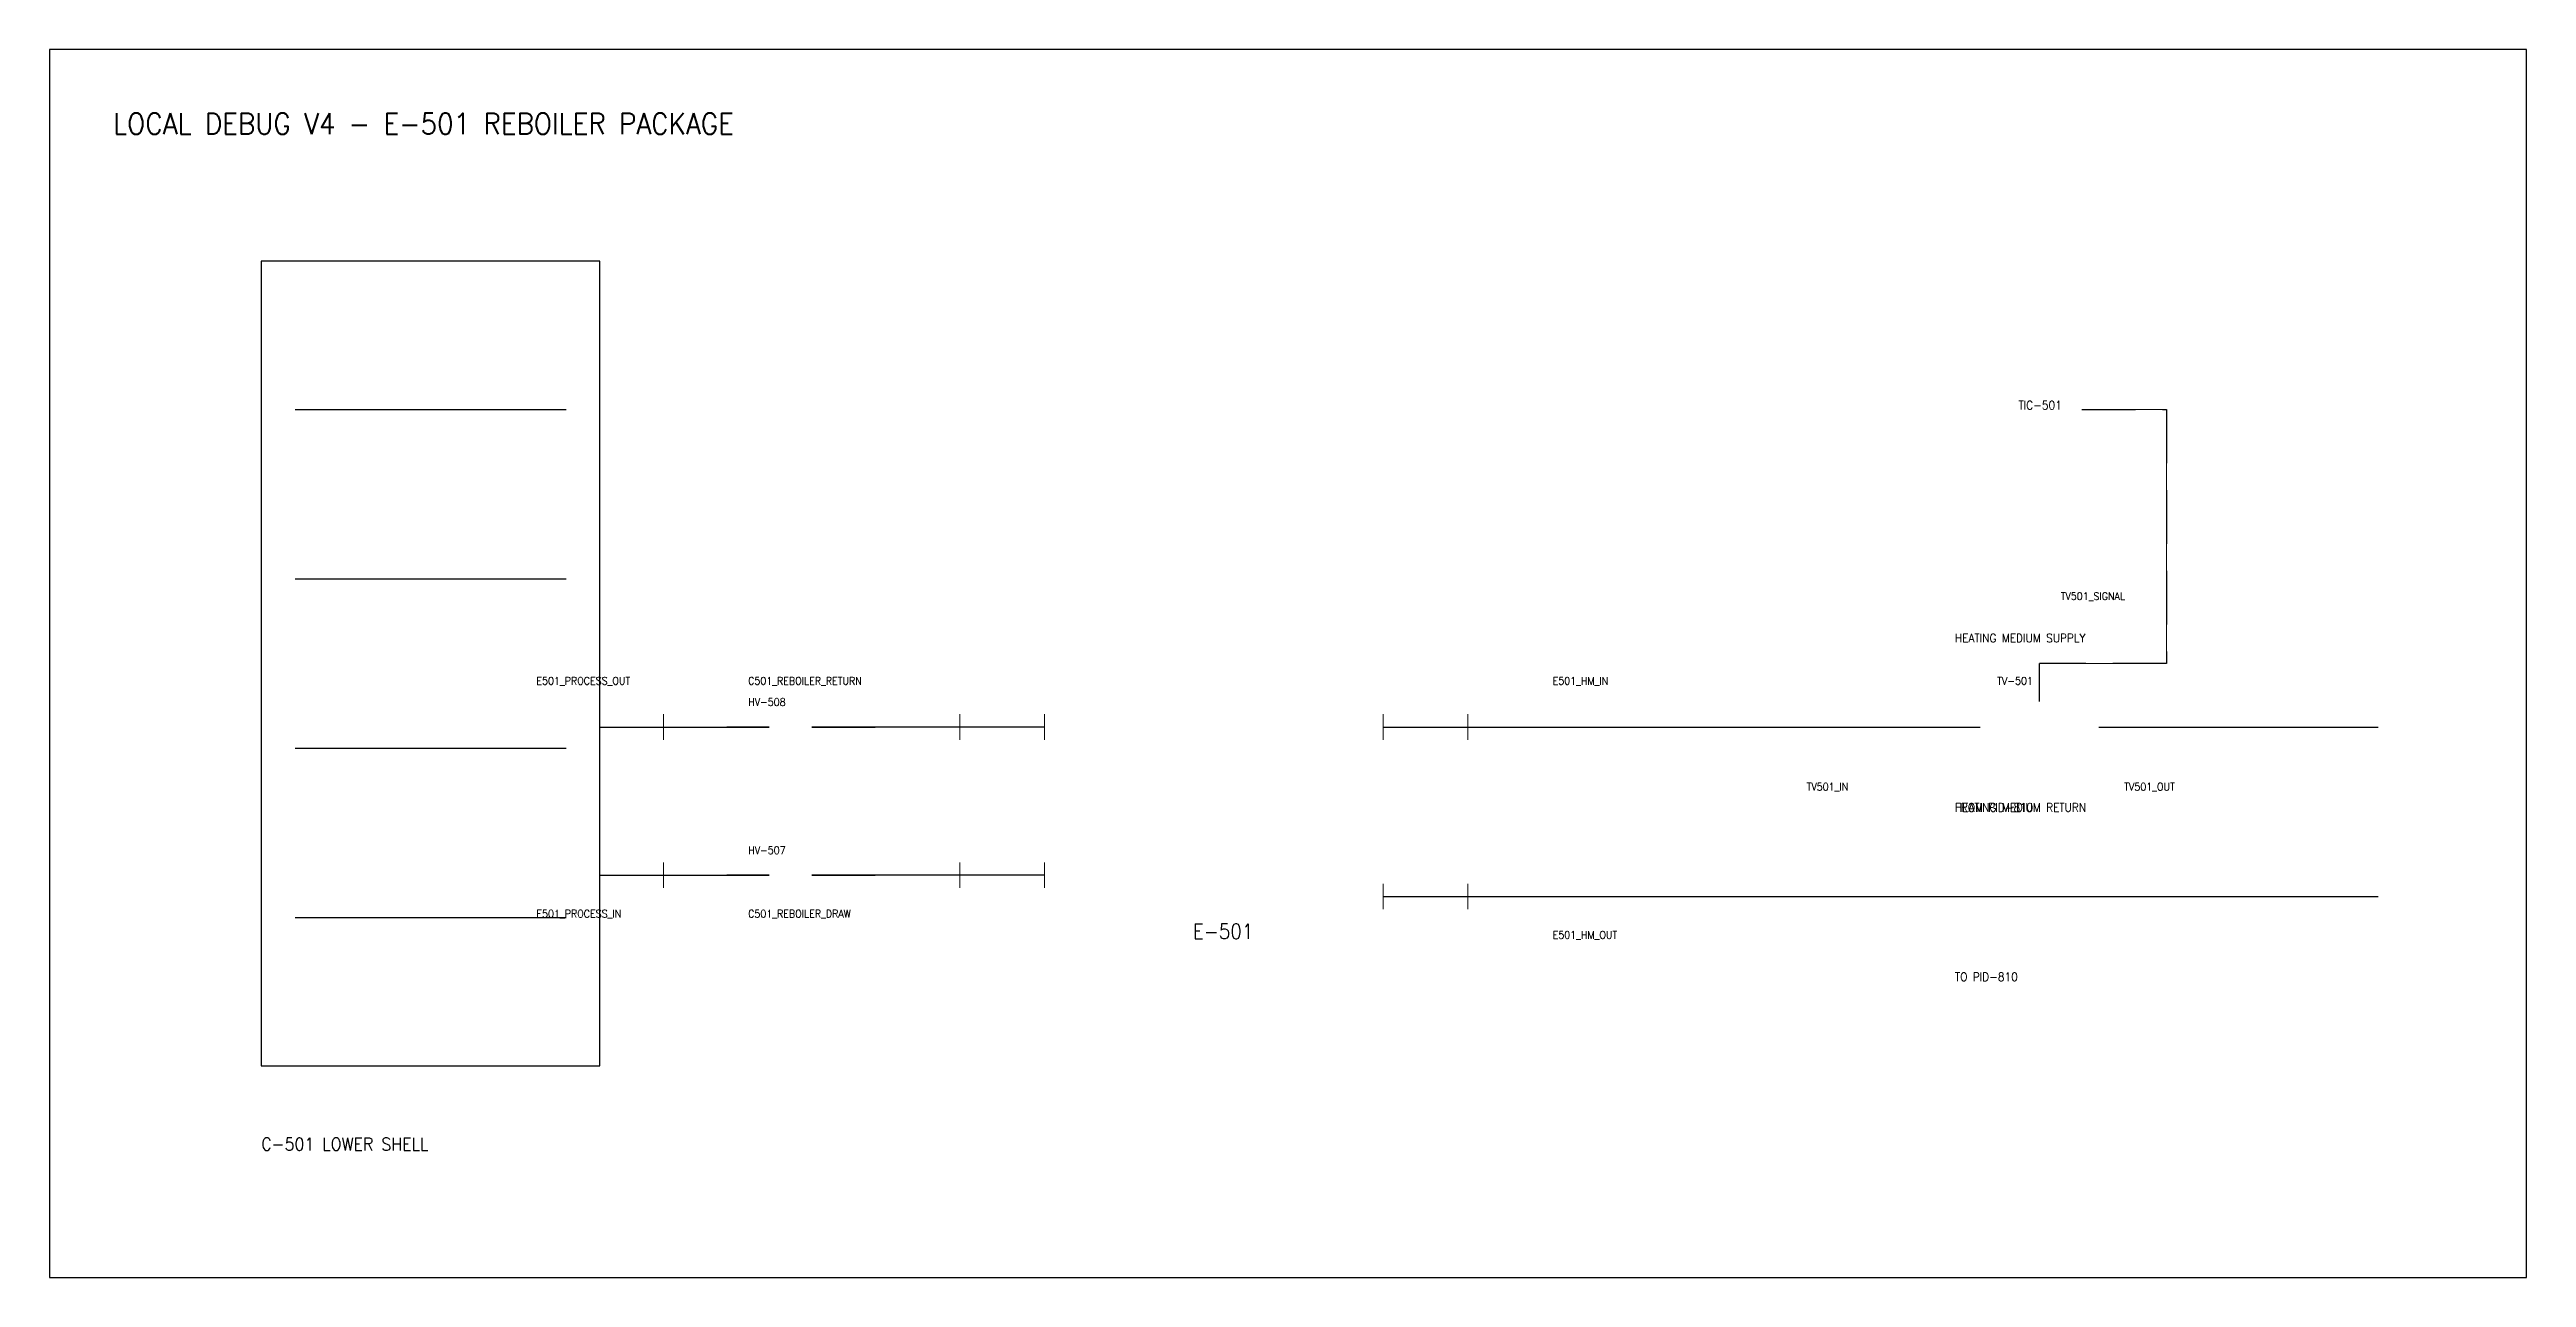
# Model space of a CAD drawing. Header units: metres. Extents: x 35 to 620, y 70 to 360.
import ezdxf

# ---------------------------------------------------------------- set-up
doc = ezdxf.new("R2010")
doc.units = ezdxf.units.M
doc.linetypes.add('DASHED', pattern=[19.05, 12.7, -6.35])
for name, color, linetype in [('BORDER', 7, 'CONTINUOUS'), ('EQUIPMENT', 4, 'CONTINUOUS'), ('INSTRUMENT', 6, 'CONTINUOUS'), ('NOZZLES', 1, 'CONTINUOUS'), ('PROCESS', 1, 'CONTINUOUS'), ('SIGNAL_PNEUMATIC', 2, 'CONTINUOUS'), ('TEXT', 7, 'CONTINUOUS'), ('UTILITY', 5, 'CONTINUOUS')]:
    doc.layers.add(name, color=color, linetype=linetype)
doc.styles.get("Standard").update_dxf_attribs({"font": 'STANDARD'})

msp = doc.modelspace()

# ---------------------------------------------------------------- linework, layer by layer
at = {"layer": 'BORDER'}
msp.add_lwpolyline([(35, 70), (620, 70), (620, 360), (35, 360), (35, 70)], dxfattribs=at)
at = {"layer": 'EQUIPMENT'}
for p, q in [((93, 275), (157, 275)), ((93, 235), (157, 235)), ((93, 195), (157, 195)), ((93, 155), (157, 155))]:
    msp.add_line(p, q, dxfattribs=at)
msp.add_lwpolyline([(85, 120), (165, 120), (165, 310), (85, 310), (85, 120)], dxfattribs=at)
at = {"layer": 'INSTRUMENT'}
msp.add_line((505, 206), (505, 215), dxfattribs=at)
at = {"layer": 'NOZZLES', "lineweight": 18}
for p, q in [((165, 197), (165, 203)), ((180, 197), (180, 203)), ((250, 197), (250, 203)), ((270, 197), (270, 203)), ((350, 197), (350, 203)), ((370, 197), (370, 203)), ((165, 162), (165, 168)), ((180, 162), (180, 168)), ((250, 162), (250, 168)), ((270, 162), (270, 168)), ((350, 157), (350, 163)), ((370, 157), (370, 163))]:
    msp.add_line(p, q, dxfattribs=at)
at = {"layer": 'NOZZLES', "lineweight": 25}
for p, q in [((165, 200), (195, 200)), ((270, 200), (230, 200)), ((350, 200), (385, 200)), ((165, 165), (195, 165)), ((270, 165), (230, 165)), ((350, 160), (385, 160))]:
    msp.add_line(p, q, dxfattribs=at)
at = {"layer": 'PROCESS', "lineweight": 35}
for points in [[(195, 200), (205, 200)], [(215, 200), (230, 200)], [(195, 165), (205, 165)], [(215, 165), (230, 165)]]:
    msp.add_lwpolyline(points, dxfattribs=at)
at = {"layer": 'SIGNAL_PNEUMATIC', "lineweight": 18}
for p, q in [((515, 275), (535, 275)), ((535, 275), (535, 215)), ((535, 255), (535, 260)), ((535, 225), (535, 230)), ((535, 215), (505, 215))]:
    msp.add_line(p, q, dxfattribs=at)
at = {"layer": 'SIGNAL_PNEUMATIC', "linetype": 'DASHED', "lineweight": 25}
for p, q in [((515, 275), (535, 275)), ((535, 275), (535, 215)), ((535, 215), (505, 215))]:
    msp.add_line(p, q, dxfattribs=at)
at = {"layer": 'UTILITY', "lineweight": 25}
for points in [[(385, 200), (491, 200)], [(519, 200), (585, 200)], [(385, 160), (585, 160)]]:
    msp.add_lwpolyline(points, dxfattribs=at)

# ---------------------------------------------------------------- texts
at = {"layer": 'TEXT'}
for s, height, p in [('LOCAL DEBUG V4 - E-501 REBOILER PACKAGE', 5, (50, 340)), ('TIC-501', 2, (500, 275)), ('TV501_SIGNAL', 1.8, (510, 230)), ('HEATING MEDIUM SUPPLY', 2, (485, 220)), ('E501_PROCESS_OUT', 1.8, (150, 210)), ('C501_REBOILER_RETURN', 1.8, (200, 210)), ('E501_HM_IN', 1.8, (390, 210)), ('TV-501', 1.8, (495, 210)), ('HV-508', 1.8, (200, 205)), ('TV501_IN', 1.8, (450, 185)), ('FROM PID-810', 2, (485, 180)), ('HEATING MEDIUM RETURN', 2, (485, 180)), ('TV501_OUT', 1.8, (525, 185)), ('HV-507', 1.8, (200, 170)), ('E501_PROCESS_IN', 1.8, (150, 155)), ('C501_REBOILER_DRAW', 1.8, (200, 155)), ('E-501', 3.5, (305, 150)), ('E501_HM_OUT', 1.8, (390, 150)), ('TO PID-810', 2, (485, 140)), ('C-501 LOWER SHELL', 3, (85, 100))]:
    msp.add_text(s, height=height, dxfattribs=at).set_placement(p)

doc.saveas('drawing.dxf')
